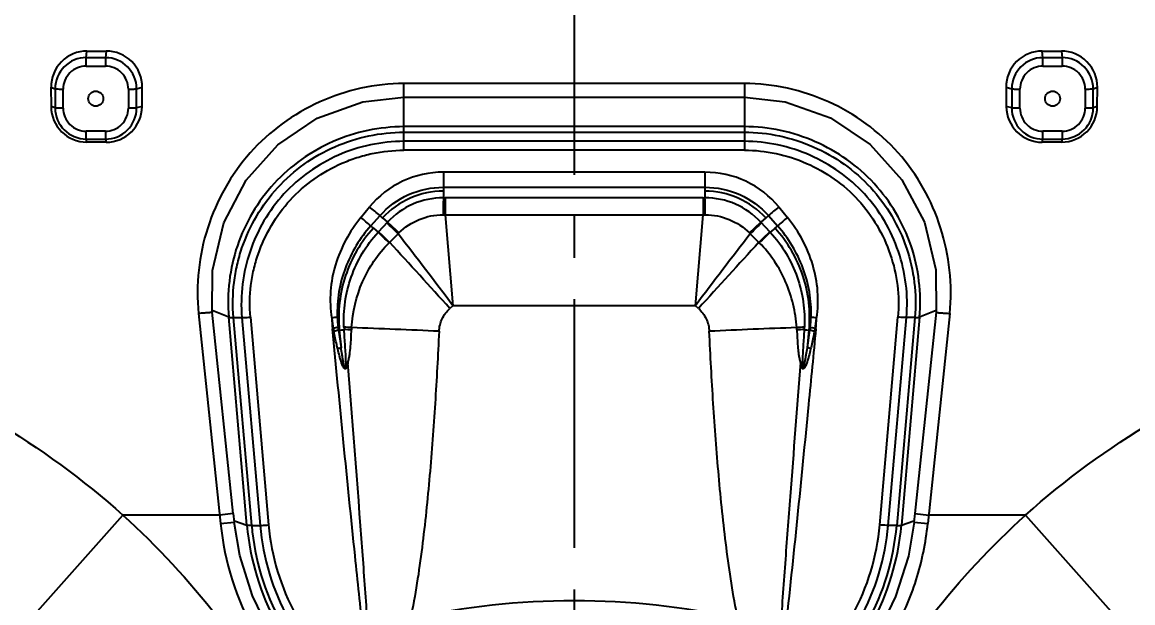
# Model space of a CAD drawing. Header units: inches. Extents: x -176 to 245, y -250 to 344.
# Drawn here: x -93.97 to -53.48, y -38.1 to -16.92 of the extents above; entities that cross this region are included whole.
import ezdxf

# ---------------------------------------------------------------- set-up
doc = ezdxf.new("R2010")
doc.units = ezdxf.units.IN
doc.header["$LTSCALE"] = 2.42
doc.header["$MEASUREMENT"] = 0
doc.header["$PDMODE"] = 3
doc.header["$PDSIZE"] = 0.3125
doc.linetypes.add('CENTER2', pattern=[1.125, 0.75, -0.125, 0.125, -0.125])
doc.layers.get('0').update_dxf_attribs({"linetype": 'CONTINUOUS'})
doc.layers.get('Defpoints').update_dxf_attribs({"linetype": 'CONTINUOUS'})
doc.layers.add('CENTER', color=1, linetype='CENTER2')
doc.layers.add('DIM', color=3, linetype='CONTINUOUS', lineweight=18)
doc.styles.get("Standard").update_dxf_attribs({"font": 'arial.ttf', "width": 0.8})
doc.dimstyles.new('ISO-25', dxfattribs={"dimtxt": 5, "dimasz": 2.5, "dimexe": 1.25, "dimexo": 0.625, "dimgap": 2, "dimtad": 1, "dimtih": 1, "dimtoh": 1, "dimdec": 1, "dimdsep": 46, "dimtxsty": 'Standard', "dimcen": 0, "dimclrd": 3, "dimclre": 3, "dimclrt": 4, "dimadec": 0, "dimazin": 0, "dimtfac": 1, "dimtdec": 1, "dimtmove": 0, "dimatfit": 3, "dimfxl": 1, "dimarcsym": 0})

# ---------------------------------------------------------------- blocks, each defined once
blk = doc.blocks.new('*D2')
at = {"layer": 'Defpoints', "color": 0, "transparency": 16777216}
for p in [(-33.347, 99.104), (-73.847, -177.433), (13.761, -177.433)]:
    blk.add_point(p, dxfattribs=at)
at = {"layer": 'DIM', "color": 3, "lineweight": -2, "transparency": 16777216}
for p, q in [((-32.722, 99.104), (15.011, 99.104)), ((13.761, 94.104), (13.761, -34.611)), ((13.761, -172.433), (13.761, -43.717)), ((-73.222, -177.433), (15.011, -177.433))]:
    blk.add_line(p, q, dxfattribs=at)
at = {"layer": 'DIM', "color": 3, "transparency": 16777216}
for points in [[(12.928, 94.104), (14.595, 94.104), (13.761, 99.104)], [(12.928, -172.433), (14.595, -172.433), (13.761, -177.433)]]:
    blk.add_solid(points, dxfattribs=at)
at = {"layer": 'DIM', "color": 4, "transparency": 16777216, "insert": (13.761, -39.164), "char_height": 5, "attachment_point": 5}
blk.add_mtext('276.5', dxfattribs=at)

msp = doc.modelspace()

# ---------------------------------------------------------------- linework, layer by layer
at = {"color": 7, "linetype": 'Continuous'}
for p, q in [((-91.64, -18.518), (-91.636, -18.21)), ((-91.636, -18.21), (-91.613, -17.969)), ((-90.936, -18.21), (-91.636, -18.21)), ((-91.613, -17.969), (-90.913, -17.967)), ((-90.936, -18.21), (-90.941, -18.518)), ((-90.913, -17.967), (-90.936, -18.21)), ((-56.757, -18.21), (-56.78, -17.967)), ((-56.78, -17.967), (-56.081, -17.969)), ((-56.058, -18.21), (-56.757, -18.21)), ((-56.753, -18.518), (-56.757, -18.21)), ((-56.081, -17.969), (-56.058, -18.21)), ((-56.058, -18.21), (-56.053, -18.518)), ((-91.64, -18.518), (-90.941, -18.518)), ((-56.753, -18.518), (-56.053, -18.518)), ((-92.923, -19.29), (-92.919, -19.991)), ((-92.923, -19.29), (-92.772, -19.344)), ((-92.772, -19.344), (-92.772, -20.043)), ((-92.479, -20.054), (-92.479, -19.355)), ((-90.102, -19.357), (-90.102, -20.056)), ((-89.8, -19.346), (-89.597, -19.29)), ((-89.8, -20.045), (-89.8, -19.346)), ((-89.602, -19.991), (-89.597, -19.29)), ((-80.054, -21.584), (-80.054, -19.154)), ((-67.639, -19.154), (-80.054, -19.154)), ((-67.639, -19.154), (-67.64, -21.584)), ((-58.097, -19.29), (-58.092, -19.991)), ((-58.097, -19.29), (-57.894, -19.346)), ((-57.894, -19.346), (-57.894, -20.045)), ((-57.592, -20.056), (-57.592, -19.357)), ((-55.214, -19.355), (-55.214, -20.054)), ((-54.922, -19.344), (-54.771, -19.29)), ((-54.922, -20.043), (-54.922, -19.344)), ((-54.775, -19.991), (-54.771, -19.29)), ((-80.054, -19.654), (-67.639, -19.654)), ((-92.772, -20.043), (-92.919, -19.991)), ((-89.602, -19.991), (-89.8, -20.045)), ((-57.894, -20.045), (-58.092, -19.991)), ((-54.775, -19.991), (-54.922, -20.043)), ((-90.941, -20.894), (-91.64, -20.893)), ((-67.639, -20.727), (-80.054, -20.727)), ((-80.054, -20.928), (-67.639, -20.928)), ((-56.053, -20.893), (-56.753, -20.894)), ((-91.615, -21.292), (-91.636, -21.179)), ((-91.636, -21.179), (-90.936, -21.18)), ((-90.916, -21.293), (-91.615, -21.292)), ((-90.936, -21.18), (-90.916, -21.293)), ((-67.64, -21.262), (-80.054, -21.262)), ((-56.778, -21.293), (-56.757, -21.18)), ((-56.078, -21.292), (-56.778, -21.293)), ((-56.757, -21.18), (-56.058, -21.179)), ((-56.058, -21.179), (-56.078, -21.292)), ((-67.64, -21.584), (-80.054, -21.584)), ((-78.615, -22.388), (-78.615, -23.322)), ((-69.079, -22.388), (-78.615, -22.388)), ((-69.079, -22.388), (-69.079, -23.322)), ((-78.615, -22.937), (-69.079, -22.937)), ((-78.552, -23.322), (-78.552, -23.941)), ((-69.142, -23.322), (-78.552, -23.322)), ((-69.142, -23.322), (-69.142, -23.941)), ((-81.626, -24.044), (-81.308, -23.656)), ((-66.386, -23.656), (-66.068, -24.044)), ((-81.261, -24.345), (-80.927, -23.972)), ((-80.654, -24.213), (-80.995, -24.58)), ((-80.832, -24.059), (-80.654, -24.213)), ((-78.627, -23.942), (-78.552, -23.941)), ((-78.552, -23.941), (-69.142, -23.941)), ((-78.552, -23.941), (-78.269, -27.258)), ((-69.425, -27.258), (-69.142, -23.941)), ((-69.142, -23.941), (-69.066, -23.942)), ((-67.458, -24.601), (-67.04, -24.213)), ((-66.861, -24.059), (-67.04, -24.213)), ((-66.699, -24.58), (-67.04, -24.213)), ((-66.766, -23.972), (-66.433, -24.345)), ((-81.17, -24.429), (-80.995, -24.58)), ((-80.267, -24.632), (-80.578, -24.947)), ((-67.427, -24.632), (-67.458, -24.602)), ((-67.116, -24.947), (-67.427, -24.632)), ((-66.524, -24.429), (-66.699, -24.58)), ((-86.278, -34.844), (-87.044, -27.499)), ((-86.442, -27.68), (-87.042, -27.437)), ((-78.269, -27.258), (-78.381, -27.36)), ((-69.425, -27.258), (-78.269, -27.258)), ((-69.313, -27.36), (-69.425, -27.258)), ((-60.649, -27.498), (-61.42, -34.844)), ((-60.651, -27.437), (-61.251, -27.68)), ((-87.541, -27.545), (-86.741, -35.205)), ((-85.779, -35.27), (-86.442, -27.68)), ((-86.272, -27.693), (-85.964, -27.69)), ((-85.606, -35.28), (-86.272, -27.693)), ((-85.964, -27.691), (-85.298, -35.275)), ((-85.653, -27.674), (-84.988, -35.258)), ((-62.706, -35.258), (-62.04, -27.674)), ((-62.395, -35.275), (-61.73, -27.69)), ((-61.421, -27.693), (-62.087, -35.28)), ((-61.251, -27.68), (-61.915, -35.27)), ((-61.421, -27.693), (-61.729, -27.69)), ((-60.153, -27.544), (-60.953, -35.205)), ((-82.66, -28.099), (-82.628, -28.096)), ((-82.441, -28.155), (-82.349, -28.79)), ((-82.411, -28.152), (-82.349, -28.79)), ((-65.345, -28.79), (-65.283, -28.152)), ((-65.345, -28.79), (-65.252, -28.155)), ((-65.034, -28.099), (-65.066, -28.096)), ((-82.169, -29.305), (-82.101, -29.331)), ((-65.593, -29.331), (-65.525, -29.305)), ((-94.551, -39.671), (-90.304, -34.896)), ((-86.773, -34.896), (-90.304, -34.896)), ((-86.278, -34.844), (-86.773, -34.896)), ((-86.741, -35.205), (-86.243, -35.154)), ((-86.275, -34.844), (-86.243, -35.154)), ((-86.227, -35.109), (-85.779, -35.27)), ((-61.915, -35.27), (-61.466, -35.109)), ((-61.45, -35.153), (-61.418, -34.844)), ((-61.45, -35.153), (-60.953, -35.205)), ((-61.45, -35.153), (-61.439, -35.154)), ((-61.42, -34.844), (-60.921, -34.896)), ((-57.389, -34.896), (-60.921, -34.896)), ((-57.389, -34.896), (-53.142, -39.671)), ((-85.606, -35.28), (-85.298, -35.275)), ((-62.087, -35.28), (-62.395, -35.275))]:
    msp.add_line(p, q, dxfattribs=at)
for points in [[(-87.043, -27.499), (-87.036, -25.978), (-86.624, -24.236), (-85.809, -22.682), (-84.652, -21.387), (-83.212, -20.412), (-81.554, -19.823), (-80.054, -19.655)], [(-67.64, -19.655), (-66.16, -19.818), (-64.499, -20.403), (-63.056, -21.374), (-61.899, -22.661), (-61.079, -24.209), (-60.661, -25.947), (-60.651, -27.499)], [(-85.046, -38.954), (-85.576, -37.841), (-86.04, -36.37), (-86.243, -35.154)], [(-61.45, -35.153), (-61.658, -36.392), (-62.125, -37.862), (-62.648, -38.956)]]:
    msp.add_lwpolyline(points, dxfattribs=at)
for centre, radius, start, end in [((-91.637, -19.344), 1.135, 89.927, 179.9803), ((-90.937, -19.347), 1.137, 0.0357, 89.9696), ((-56.757, -19.347), 1.137, 90.0304, 179.9643), ((-56.056, -19.344), 1.135, 0.0197, 90.073), ((-91.635, -20.042), 1.137, 180.0357, 269.9696), ((-90.935, -20.045), 1.135, 269.927, 359.9803), ((-56.759, -20.045), 1.135, 180.0197, 270.073), ((-56.059, -20.042), 1.137, 270.0304, 359.9643), ((46.941, -26.143), 125.588, 178.71271, 178.9956), ((-78.552, -1.55), 21.772, 269.8334, 270.0004), ((-69.142, -1.429), 21.893, 270, 270.1656), ((-195.301, -26.143), 126.254, 0.9991, 1.2805), ((-97.465, -43.507), 25.595, 49.7491, 50.8561), ((-50.26, -43.469), 25.545, 129.1425, 130.2517), ((-97.795, -44.008), 25.691, 49.94, 50.9953), ((-77.014, -19.811), 5.713, 226.7545, 228.0507), ((-98.565, -43.408), 26.218, 45.7383, 46.982), ((-96.413, -41.591), 23.46, 46.4028, 47.7981), ((-47.802, -44.803), 28.142, 133.0563, 134.2149), ((-70.68, -19.811), 5.713, 311.949, 313.2452), ((-49.899, -44.008), 25.691, 129.0047, 130.06), ((-77.332, -20.16), 5.741, 226.8135, 228.0499), ((-100.182, -44.831), 27.897, 45.4077, 46.5464), ((-99.206, -44), 26.646, 45.6454, 46.8396), ((-385.971, -259.521), 385.522, 37.04663, 37.53701), ((-83.564, -21.206), 4.755, 313.9056, 314.4339), ((234.482, -256.606), 380.736, 142.46281, 142.95935), ((-47.18, -45.365), 28.536, 133.1999, 134.315), ((-46.141, -46.249), 29.869, 133.4912, 134.5547), ((-70.362, -20.16), 5.741, 311.9501, 313.1865), ((-85.066, -20.453), 6.351, 314.7313, 314.96), ((-332.553, -256.558), 342.251, 42.04232, 42.58871), ((185.266, -256.928), 342.8, 137.41173, 137.95724), ((-62.628, -20.453), 6.351, 225.04, 225.2687), ((-79.078, -48.532), 21.132, 99.274, 99.8215), ((-77.591, -27.607), 5.092, 181.1565, 185.544), ((-78.355, -27.295), 4.348, 185.471, 190.6119), ((-77.933, -27.518), 4.553, 181.9995, 186.6908), ((-69.753, -27.519), 4.545, 353.3099, 358.012), ((-68.614, -48.532), 21.131, 80.1834, 80.7309), ((-69.361, -27.292), 4.37, 349.4038, 354.5208), ((-70.102, -27.607), 5.092, 354.4561, 358.8461), ((-76.89, -48.422), 21.121, 105.2786, 105.7651), ((-74.108, -26.492), 8.669, 190.661, 191.3956), ((-76.393, -48.247), 20.983, 106.7542, 107.2261), ((-77.707, -27.49), 4.781, 186.701, 187.9889), ((-82.837, -23.71), 4.462, 275.0919, 275.4855), ((-82.825, -23.839), 4.332, 275.4804, 277.8167), ((-84.014, -60.083), 32.091, 86.3367, 86.8333), ((-78.341, -27.841), 3.905, 182.9433, 184.2601), ((-82.527, -55.616), 27.486, 88.8345, 89.3925), ((-80.367, -28.187), 1.602, 175.3823, 178.1466), ((-90.392, -266.277), 238.367, 87.20605, 87.97361), ((-57.287, -266.615), 238.706, 92.02701, 92.79348), ((-63.628, -60.83), 32.839, 93.1857, 93.671), ((-67.318, -28.187), 1.593, 1.8544, 4.6332), ((-65.158, -56.196), 28.066, 90.6133, 91.1598), ((-69.335, -27.843), 3.888, 355.7383, 357.0619), ((-64.87, -23.852), 4.319, 262.1799, 264.5232), ((-64.856, -23.71), 4.462, 264.5144, 264.9082), ((-69.97, -27.493), 4.764, 352.0112, 353.3037), ((-71.301, -48.247), 20.983, 72.774, 73.2459), ((-70.803, -48.423), 21.121, 74.2387, 74.7253), ((-73.563, -26.497), 8.647, 348.6046, 349.3411), ((-75.416, -46.733), 19.235, 111.1246, 111.5092), ((-72.277, -46.733), 19.236, 68.4911, 68.8756), ((-76.434, -34.146), 10.361, 185.8675, 209.1532), ((-76.483, -34.434), 9.333, 185.139, 208.4288), ((-76.576, -34.484), 9.065, 185.0348, 208.5572), ((-76.59, -34.509), 8.742, 185.0303, 208.5767), ((-76.611, -34.525), 8.408, 184.9995, 208.6026), ((-71.082, -34.525), 8.408, 331.4058, 354.9994), ((-71.114, -34.506), 8.752, 331.4386, 354.9561), ((-71.123, -34.483), 9.071, 331.4507, 354.9588), ((-71.212, -34.434), 9.334, 331.5697, 354.8583), ((-73.847, -65.285), 27.262, 77.3656, 102.6369)]:
    msp.add_arc(centre, radius, start, end, dxfattribs=at)
for centre, major_axis, start_param, end_param in [((-91.611, -19.282), (0.488, 1.219), 0.382731, 1.957196), ((-90.911, -19.282), (0.489, 1.221), -1.196671, 0.382731), ((-56.783, -19.282), (-0.489, 1.221), -0.382731, 1.196671), ((-56.083, -19.282), (-0.488, 1.219), -1.957196, -0.382731), ((-91.611, -19.983), (0.486, 1.215), -4.325989, -2.763768), ((-90.911, -19.983), (0.487, 1.217), -2.763768, -1.196671), ((-56.782, -19.983), (-0.487, 1.217), 1.196671, 2.763768), ((-56.082, -19.983), (-0.486, 1.215), -3.519417, -1.957196)]:
    msp.add_ellipse(centre, major_axis=major_axis, ratio=0.998874, start_param=start_param, end_param=end_param, dxfattribs=at)
for points, knots in [([(-91.64, -18.518), (-91.854, -18.517), (-92.3, -18.696), (-92.479, -19.142), (-92.479, -19.355)], [0, 0, 0, 0, 0.500142, 1, 1, 1, 1]), ([(-90.102, -19.357), (-90.102, -19.143), (-90.281, -18.697), (-90.727, -18.518), (-90.941, -18.518)], [0, 0, 0, 0, 0.499859, 1, 1, 1, 1]), ([(-56.753, -18.518), (-56.967, -18.518), (-57.413, -18.697), (-57.592, -19.143), (-57.592, -19.357)], [0, 0, 0, 0, 0.500142, 1, 1, 1, 1]), ([(-55.214, -19.355), (-55.214, -19.142), (-55.394, -18.696), (-55.839, -18.517), (-56.053, -18.518)], [0, 0, 0, 0, 0.499859, 1, 1, 1, 1]), ([(-92.772, -19.344), (-92.762, -19.348), (-92.729, -19.349), (-92.632, -19.356), (-92.544, -19.355), (-92.479, -19.355)], [0, 0, 0, 0, 0.109204, 0.332522, 1, 1, 1, 1]), ([(-91.565, -19.706), (-91.565, -19.636), (-91.506, -19.489), (-91.29, -19.402), (-91.075, -19.49), (-91.015, -19.636), (-91.015, -19.706)], [0, 0, 0, 0, 0.249914, 0.499846, 0.749918, 1, 1, 1, 1]), ([(-90.102, -19.357), (-90.036, -19.357), (-89.946, -19.357), (-89.846, -19.351), (-89.811, -19.349), (-89.8, -19.346)], [0, 0, 0, 0, 0.656153, 0.882452, 1, 1, 1, 1]), ([(-80.054, -19.154), (-80.581, -19.157), (-81.638, -19.273), (-83.642, -19.942), (-85.834, -21.529), (-87.153, -23.892), (-87.591, -25.958), (-87.592, -27.021), (-87.541, -27.545)], [0, 0, 0, 0, 0.125326, 0.250664, 0.499985, 0.749323, 0.874666, 1, 1, 1, 1]), ([(-60.153, -27.544), (-60.102, -27.02), (-60.104, -25.957), (-60.544, -23.892), (-61.86, -21.528), (-64.052, -19.939), (-66.056, -19.272), (-67.113, -19.157), (-67.639, -19.154)], [0, 0, 0, 0, 0.125335, 0.250678, 0.500031, 0.749337, 0.874675, 1, 1, 1, 1]), ([(-57.894, -19.346), (-57.882, -19.349), (-57.847, -19.351), (-57.747, -19.357), (-57.658, -19.357), (-57.592, -19.357)], [0, 0, 0, 0, 0.117548, 0.343847, 1, 1, 1, 1]), ([(-56.678, -19.706), (-56.678, -19.636), (-56.619, -19.49), (-56.403, -19.402), (-56.188, -19.489), (-56.128, -19.636), (-56.128, -19.706)], [0, 0, 0, 0, 0.250048, 0.500115, 0.750052, 1, 1, 1, 1]), ([(-55.214, -19.355), (-55.149, -19.355), (-55.062, -19.356), (-54.965, -19.349), (-54.932, -19.348), (-54.922, -19.344)], [0, 0, 0, 0, 0.667478, 0.890796, 1, 1, 1, 1]), ([(-91.015, -19.706), (-91.015, -19.776), (-91.075, -19.922), (-91.29, -20.01), (-91.506, -19.922), (-91.565, -19.776), (-91.565, -19.706)], [0, 0, 0, 0, 0.249914, 0.499846, 0.749918, 1, 1, 1, 1]), ([(-56.128, -19.706), (-56.128, -19.776), (-56.188, -19.922), (-56.403, -20.01), (-56.619, -19.922), (-56.678, -19.776), (-56.678, -19.706)], [0, 0, 0, 0, 0.250048, 0.500115, 0.750052, 1, 1, 1, 1]), ([(-92.479, -20.054), (-92.544, -20.054), (-92.632, -20.054), (-92.729, -20.048), (-92.762, -20.046), (-92.772, -20.043)], [0, 0, 0, 0, 0.667618, 0.890914, 1, 1, 1, 1]), ([(-92.479, -20.054), (-92.479, -20.268), (-92.3, -20.714), (-91.854, -20.893), (-91.64, -20.893)], [0, 0, 0, 0, 0.499859, 1, 1, 1, 1]), ([(-90.941, -20.894), (-90.727, -20.894), (-90.281, -20.716), (-90.102, -20.27), (-90.102, -20.056)], [0, 0, 0, 0, 0.500142, 1, 1, 1, 1]), ([(-89.8, -20.045), (-89.811, -20.048), (-89.846, -20.05), (-89.946, -20.056), (-90.036, -20.056), (-90.102, -20.056)], [0, 0, 0, 0, 0.117548, 0.343847, 1, 1, 1, 1]), ([(-57.592, -20.056), (-57.658, -20.056), (-57.747, -20.056), (-57.847, -20.05), (-57.882, -20.048), (-57.894, -20.045)], [0, 0, 0, 0, 0.656153, 0.882452, 1, 1, 1, 1]), ([(-57.592, -20.056), (-57.592, -20.27), (-57.413, -20.716), (-56.967, -20.894), (-56.753, -20.894)], [0, 0, 0, 0, 0.499859, 1, 1, 1, 1]), ([(-56.053, -20.893), (-55.839, -20.893), (-55.394, -20.714), (-55.214, -20.268), (-55.214, -20.054)], [0, 0, 0, 0, 0.500142, 1, 1, 1, 1]), ([(-54.922, -20.043), (-54.932, -20.046), (-54.965, -20.048), (-55.062, -20.054), (-55.149, -20.054), (-55.214, -20.054)], [0, 0, 0, 0, 0.109086, 0.332382, 1, 1, 1, 1]), ([(-91.636, -21.179), (-91.641, -21.149), (-91.636, -21.053), (-91.64, -20.958), (-91.64, -20.893)], [0, 0, 0, 0, 0.322521, 1, 1, 1, 1]), ([(-90.941, -20.894), (-90.941, -20.958), (-90.937, -21.053), (-90.942, -21.149), (-90.936, -21.18)], [0, 0, 0, 0, 0.67734, 1, 1, 1, 1]), ([(-80.054, -20.727), (-80.935, -20.734), (-82.279, -21.007), (-83.818, -21.889), (-84.819, -22.772), (-85.613, -23.844), (-86.173, -25.053), (-86.463, -26.353), (-86.479, -27.241), (-86.444, -27.68)], [0, 0, 0, 0, 0.249638, 0.374942, 0.500134, 0.625204, 0.750173, 0.875076, 1, 1, 1, 1]), ([(-86.272, -27.693), (-86.306, -27.265), (-86.295, -26.617), (-86.145, -25.771), (-85.912, -24.943), (-85.461, -23.961), (-84.691, -22.917), (-83.716, -22.06), (-82.586, -21.417), (-81.348, -21.022), (-80.485, -20.929), (-80.054, -20.928)], [0, 0, 0, 0, 0.124721, 0.187145, 0.249594, 0.374411, 0.499317, 0.624322, 0.749456, 0.874709, 1, 1, 1, 1]), ([(-61.25, -27.68), (-61.215, -27.241), (-61.231, -26.353), (-61.52, -25.053), (-62.082, -23.845), (-62.873, -22.772), (-63.877, -21.892), (-65.039, -21.236), (-66.309, -20.823), (-67.197, -20.727), (-67.639, -20.727)], [0, 0, 0, 0, 0.124761, 0.2495, 0.374326, 0.49924, 0.624275, 0.749443, 0.874703, 1, 1, 1, 1]), ([(-67.639, -20.928), (-67.209, -20.928), (-66.346, -21.022), (-65.11, -21.423), (-63.979, -22.062), (-63.001, -22.917), (-62.232, -23.962), (-61.691, -25.139), (-61.403, -26.402), (-61.386, -27.266), (-61.422, -27.693)], [0, 0, 0, 0, 0.125302, 0.250567, 0.375737, 0.500769, 0.625688, 0.750528, 0.875254, 1, 1, 1, 1]), ([(-56.757, -21.18), (-56.752, -21.149), (-56.757, -21.053), (-56.753, -20.958), (-56.753, -20.894)], [0, 0, 0, 0, 0.32266, 1, 1, 1, 1]), ([(-56.053, -20.893), (-56.053, -20.958), (-56.057, -21.053), (-56.052, -21.149), (-56.058, -21.179)], [0, 0, 0, 0, 0.677479, 1, 1, 1, 1]), ([(-80.054, -21.262), (-80.463, -21.265), (-81.284, -21.349), (-82.46, -21.729), (-83.534, -22.337), (-84.461, -23.152), (-85.193, -24.145), (-85.706, -25.264), (-85.982, -26.463), (-85.997, -27.284), (-85.964, -27.69)], [0, 0, 0, 0, 0.125323, 0.25059, 0.375746, 0.500774, 0.62571, 0.750537, 0.875261, 1, 1, 1, 1]), ([(-61.729, -27.69), (-61.697, -27.284), (-61.709, -26.463), (-61.986, -25.263), (-62.499, -24.144), (-63.232, -23.152), (-64.16, -22.34), (-65.235, -21.733), (-66.41, -21.351), (-67.23, -21.262), (-67.64, -21.262)], [0, 0, 0, 0, 0.124745, 0.24948, 0.374313, 0.499234, 0.624262, 0.749431, 0.874697, 1, 1, 1, 1]), ([(-85.654, -27.674), (-85.686, -27.29), (-85.676, -26.705), (-85.539, -25.944), (-85.328, -25.199), (-84.923, -24.315), (-84.23, -23.375), (-83.351, -22.604), (-82.502, -22.124), (-81.776, -21.848), (-81.026, -21.646), (-80.442, -21.587), (-80.054, -21.584)], [0, 0, 0, 0, 0.124696, 0.187131, 0.24958, 0.374348, 0.499226, 0.624226, 0.749347, 0.81203, 0.874731, 1, 1, 1, 1]), ([(-67.64, -21.584), (-67.252, -21.584), (-66.475, -21.668), (-65.362, -22.029), (-64.343, -22.604), (-63.464, -23.374), (-62.77, -24.315), (-62.286, -25.375), (-62.021, -26.511), (-62.009, -27.289), (-62.04, -27.674)], [0, 0, 0, 0, 0.125305, 0.250556, 0.375719, 0.500759, 0.625676, 0.750492, 0.875257, 1, 1, 1, 1]), ([(-78.615, -22.388), (-79.124, -22.387), (-80.154, -22.614), (-80.986, -23.263), (-81.308, -23.656)], [0, 0, 0, 0, 0.500441, 1, 1, 1, 1]), ([(-66.386, -23.656), (-66.707, -23.263), (-67.539, -22.613), (-68.57, -22.388), (-69.079, -22.388)], [0, 0, 0, 0, 0.499532, 1, 1, 1, 1]), ([(-80.927, -23.972), (-80.641, -23.649), (-79.921, -23.12), (-79.047, -22.936), (-78.615, -22.937)], [0, 0, 0, 0, 0.499519, 1, 1, 1, 1]), ([(-69.079, -22.937), (-68.646, -22.937), (-67.772, -23.119), (-67.053, -23.649), (-66.766, -23.972)], [0, 0, 0, 0, 0.500499, 1, 1, 1, 1]), ([(-78.615, -23.082), (-79.028, -23.082), (-79.864, -23.254), (-80.555, -23.754), (-80.832, -24.059)], [0, 0, 0, 0, 0.500514, 1, 1, 1, 1]), ([(-78.615, -23.322), (-78.994, -23.32), (-79.761, -23.479), (-80.398, -23.934), (-80.654, -24.213)], [0, 0, 0, 0, 0.500476, 1, 1, 1, 1]), ([(-66.861, -24.059), (-67.139, -23.754), (-67.83, -23.254), (-68.665, -23.082), (-69.079, -23.082)], [0, 0, 0, 0, 0.499485, 1, 1, 1, 1]), ([(-67.04, -24.213), (-67.296, -23.934), (-67.933, -23.479), (-68.699, -23.32), (-69.079, -23.322)], [0, 0, 0, 0, 0.499475, 1, 1, 1, 1]), ([(-81.626, -24.044), (-81.833, -24.298), (-82.2, -24.845), (-82.584, -25.756), (-82.769, -26.727), (-82.739, -27.388), (-82.683, -27.71)], [0, 0, 0, 0, 0.250293, 0.500345, 0.750208, 1, 1, 1, 1]), ([(-80.235, -24.602), (-80.025, -24.395), (-79.518, -24.06), (-78.923, -23.941), (-78.627, -23.941)], [0, 0, 0, 0, 0.499805, 1, 1, 1, 1]), ([(-69.066, -23.941), (-68.771, -23.941), (-68.175, -24.06), (-67.669, -24.395), (-67.458, -24.601)], [0, 0, 0, 0, 0.500186, 1, 1, 1, 1]), ([(-65.011, -27.71), (-64.903, -27.07), (-65.023, -25.723), (-65.655, -24.548), (-66.068, -24.044)], [0, 0, 0, 0, 0.499276, 1, 1, 1, 1]), ([(-81.261, -24.345), (-81.459, -24.568), (-81.816, -25.052), (-82.213, -25.867), (-82.453, -26.753), (-82.494, -27.368), (-82.484, -27.677)], [0, 0, 0, 0, 0.246188, 0.494265, 0.744886, 1, 1, 1, 1]), ([(-81.17, -24.429), (-81.396, -24.678), (-81.797, -25.225), (-82.215, -26.15), (-82.437, -27.14), (-82.443, -27.818), (-82.411, -28.152)], [0, 0, 0, 0, 0.250317, 0.500339, 0.750186, 1, 1, 1, 1]), ([(-82.241, -28.042), (-82.257, -27.735), (-82.227, -27.113), (-82.004, -26.199), (-81.6, -25.333), (-81.214, -24.816), (-80.995, -24.58)], [0, 0, 0, 0, 0.24436, 0.491984, 0.743286, 1, 1, 1, 1]), ([(-66.699, -24.579), (-66.479, -24.816), (-66.094, -25.333), (-65.69, -26.2), (-65.466, -27.113), (-65.437, -27.735), (-65.452, -28.042)], [0, 0, 0, 0, 0.256741, 0.508216, 0.755919, 1, 1, 1, 1]), ([(-65.283, -28.152), (-65.25, -27.818), (-65.257, -27.14), (-65.478, -26.15), (-65.896, -25.225), (-66.297, -24.678), (-66.524, -24.429)], [0, 0, 0, 0, 0.249814, 0.49966, 0.749683, 1, 1, 1, 1]), ([(-65.21, -27.676), (-65.199, -27.369), (-65.241, -26.755), (-65.558, -25.585), (-66.036, -24.791), (-66.433, -24.345)], [0, 0, 0, 0, 0.254663, 0.505857, 1, 1, 1, 1]), ([(-81.963, -28.058), (-81.921, -27.486), (-81.664, -26.345), (-81.003, -25.368), (-80.596, -24.965)], [0, 0, 0, 0, 0.500315, 1, 1, 1, 1]), ([(-65.73, -28.058), (-65.75, -27.772), (-65.842, -27.201), (-66.113, -26.378), (-66.525, -25.614), (-66.894, -25.168), (-67.098, -24.965)], [0, 0, 0, 0, 0.250062, 0.500053, 0.749991, 1, 1, 1, 1]), ([(-87.045, -27.5), (-87.047, -27.504), (-87.066, -27.506), (-87.095, -27.511), (-87.144, -27.514), (-87.233, -27.521), (-87.367, -27.529), (-87.48, -27.539), (-87.541, -27.545)], [0, 0, 0, 0, 0.029688, 0.095197, 0.192832, 0.31801, 0.632169, 1, 1, 1, 1]), ([(-78.773, -28.193), (-78.766, -28.037), (-78.688, -27.724), (-78.496, -27.466), (-78.381, -27.36)], [0, 0, 0, 0, 0.499855, 1, 1, 1, 1]), ([(-69.313, -27.36), (-69.197, -27.466), (-69.006, -27.724), (-68.928, -28.037), (-68.921, -28.193)], [0, 0, 0, 0, 0.50013, 1, 1, 1, 1]), ([(-60.649, -27.5), (-60.646, -27.504), (-60.628, -27.506), (-60.598, -27.511), (-60.549, -27.514), (-60.461, -27.52), (-60.327, -27.528), (-60.214, -27.537), (-60.153, -27.544)], [0, 0, 0, 0, 0.029571, 0.094953, 0.192468, 0.317557, 0.631726, 1, 1, 1, 1]), ([(-86.444, -27.68), (-86.437, -27.683), (-86.416, -27.687), (-86.359, -27.693), (-86.309, -27.693), (-86.272, -27.693)], [0, 0, 0, 0, 0.140252, 0.357346, 1, 1, 1, 1]), ([(-85.964, -27.691), (-85.941, -27.69), (-85.838, -27.688), (-85.734, -27.681), (-85.654, -27.674)], [0, 0, 0, 0, 0.220986, 1, 1, 1, 1]), ([(-61.73, -27.69), (-61.753, -27.69), (-61.856, -27.688), (-61.96, -27.681), (-62.04, -27.674)], [0, 0, 0, 0, 0.222559, 1, 1, 1, 1]), ([(-61.421, -27.693), (-61.384, -27.693), (-61.334, -27.693), (-61.277, -27.687), (-61.257, -27.683), (-61.249, -27.68)], [0, 0, 0, 0, 0.642889, 0.86086, 1, 1, 1, 1]), ([(-81.543, -39.151), (-81.642, -38.23), (-81.887, -35.928), (-82.256, -32.244), (-82.527, -29.481), (-82.66, -28.099)], [0, 0, 0, 0, 0.250159, 0.625172, 1, 1, 1, 1]), ([(-82.469, -28.837), (-82.481, -28.785), (-82.53, -28.575), (-82.575, -28.364), (-82.607, -28.205)], [0, 0, 0, 0, 0.248686, 1, 1, 1, 1]), ([(-82.169, -29.305), (-82.169, -29.21), (-82.177, -29.016), (-82.203, -28.625), (-82.222, -28.329), (-82.236, -28.131)], [0, 0, 0, 0, 0.243621, 0.494553, 1, 1, 1, 1]), ([(-82.101, -29.331), (-82.082, -29.284), (-82.056, -29.186), (-82.022, -28.988), (-81.997, -28.738), (-81.979, -28.437), (-81.971, -28.236), (-81.968, -28.136)], [0, 0, 0, 0, 0.125135, 0.250389, 0.50032, 0.750198, 1, 1, 1, 1]), ([(-78.773, -28.193), (-78.814, -29.071), (-78.887, -30.387), (-79.007, -32.141), (-79.114, -33.455), (-79.241, -34.768), (-79.389, -36.079), (-79.571, -37.386), (-79.727, -38.252), (-79.811, -38.683)], [0, 0, 0, 0, 0.249917, 0.374893, 0.499883, 0.624887, 0.74991, 0.874944, 1, 1, 1, 1]), ([(-67.884, -38.683), (-67.968, -38.251), (-68.123, -37.385), (-68.304, -36.079), (-68.453, -34.768), (-68.579, -33.455), (-68.686, -32.141), (-68.807, -30.387), (-68.88, -29.071), (-68.921, -28.193)], [0, 0, 0, 0, 0.125056, 0.25009, 0.375113, 0.500117, 0.625107, 0.750083, 1, 1, 1, 1]), ([(-65.034, -28.099), (-65.122, -29.02), (-65.347, -31.323), (-65.71, -35.008), (-66.002, -37.77), (-66.152, -39.151)], [0, 0, 0, 0, 0.249868, 0.62481, 1, 1, 1, 1]), ([(-65.726, -28.136), (-65.722, -28.236), (-65.714, -28.437), (-65.699, -28.688), (-65.683, -28.888), (-65.664, -29.038), (-65.638, -29.186), (-65.611, -29.284), (-65.593, -29.331)], [0, 0, 0, 0, 0.249797, 0.49967, 0.624644, 0.749606, 0.874874, 1, 1, 1, 1]), ([(-65.458, -28.131), (-65.472, -28.329), (-65.491, -28.625), (-65.517, -29.016), (-65.524, -29.21), (-65.524, -29.305)], [0, 0, 0, 0, 0.505519, 0.756438, 1, 1, 1, 1]), ([(-65.087, -28.205), (-65.098, -28.258), (-65.141, -28.47), (-65.187, -28.68), (-65.225, -28.837)], [0, 0, 0, 0, 0.251124, 1, 1, 1, 1]), ([(-100.242, -28.975), (-98.425, -29.639), (-94.897, -31.299), (-91.753, -33.607), (-90.304, -34.895)], [0, 0, 0, 0, 0.499458, 1, 1, 1, 1]), ([(-82.101, -29.331), (-82.104, -29.353), (-82.111, -29.396), (-82.122, -29.45), (-82.134, -29.493), (-82.147, -29.523), (-82.159, -29.55), (-82.178, -29.561), (-82.194, -29.565), (-82.211, -29.562), (-82.227, -29.546), (-82.252, -29.517), (-82.277, -29.468), (-82.303, -29.407), (-82.334, -29.325), (-82.368, -29.22), (-82.416, -29.051), (-82.448, -28.923), (-82.469, -28.837)], [0, 0, 0, 0, 0.062812, 0.125635, 0.157072, 0.188423, 0.219753, 0.235436, 0.250984, 0.266406, 0.281943, 0.31295, 0.375179, 0.437549, 0.499971, 0.624898, 0.749896, 1, 1, 1, 1]), ([(-82.169, -29.305), (-82.169, -29.326), (-82.169, -29.357), (-82.17, -29.398), (-82.172, -29.429), (-82.173, -29.455), (-82.175, -29.476), (-82.177, -29.491), (-82.179, -29.507), (-82.182, -29.519), (-82.186, -29.528), (-82.19, -29.531), (-82.198, -29.53), (-82.205, -29.519), (-82.211, -29.505), (-82.216, -29.49), (-82.221, -29.475), (-82.226, -29.456), (-82.233, -29.431), (-82.243, -29.391), (-82.254, -29.34), (-82.27, -29.259), (-82.289, -29.158), (-82.317, -28.995), (-82.336, -28.872), (-82.349, -28.79)], [0, 0, 0, 0, 0.062659, 0.093996, 0.125338, 0.156686, 0.172368, 0.188055, 0.203749, 0.219423, 0.227424, 0.231142, 0.235074, 0.250581, 0.266131, 0.281702, 0.297285, 0.312874, 0.344065, 0.375269, 0.437702, 0.500151, 0.625078, 0.750036, 1, 1, 1, 1]), ([(-65.225, -28.837), (-65.245, -28.923), (-65.277, -29.051), (-65.325, -29.221), (-65.367, -29.345), (-65.406, -29.45), (-65.446, -29.524), (-65.482, -29.567), (-65.517, -29.564), (-65.529, -29.551), (-65.539, -29.538), (-65.55, -29.519), (-65.559, -29.493), (-65.572, -29.451), (-65.583, -29.396), (-65.59, -29.353), (-65.593, -29.331)], [0, 0, 0, 0, 0.250511, 0.37571, 0.500834, 0.62578, 0.688111, 0.748616, 0.763964, 0.77981, 0.795482, 0.811223, 0.842697, 0.874159, 0.937087, 1, 1, 1, 1]), ([(-65.525, -29.305), (-65.525, -29.326), (-65.525, -29.357), (-65.524, -29.398), (-65.523, -29.429), (-65.521, -29.454), (-65.519, -29.475), (-65.517, -29.49), (-65.515, -29.503), (-65.513, -29.513), (-65.512, -29.52), (-65.507, -29.528), (-65.499, -29.524), (-65.493, -29.519), (-65.486, -29.512), (-65.48, -29.5), (-65.475, -29.481), (-65.467, -29.456), (-65.46, -29.426), (-65.45, -29.386), (-65.439, -29.336), (-65.423, -29.256), (-65.405, -29.155), (-65.377, -28.993), (-65.357, -28.872), (-65.345, -28.791)], [0, 0, 0, 0, 0.062688, 0.09404, 0.125402, 0.156775, 0.172465, 0.188161, 0.203857, 0.211717, 0.2196, 0.227076, 0.234722, 0.242436, 0.250195, 0.265667, 0.281254, 0.312451, 0.343665, 0.374888, 0.437354, 0.499841, 0.624848, 0.749883, 1, 1, 1, 1]), ([(-57.389, -34.896), (-55.942, -33.608), (-52.798, -31.301), (-49.271, -29.635), (-47.45, -28.976)], [0, 0, 0, 0, 0.5, 1, 1, 1, 1]), ([(-81.363, -39.11), (-81.417, -38.296), (-81.646, -35.035), (-81.906, -31.776), (-82.101, -29.331)], [0, 0, 0, 0, 0.24964, 1, 1, 1, 1]), ([(-65.593, -29.331), (-65.722, -30.96), (-65.912, -33.403), (-66.16, -36.663), (-66.277, -38.294), (-66.332, -39.11)], [0, 0, 0, 0, 0.499834, 0.749866, 1, 1, 1, 1]), ([(-90.304, -34.896), (-89.048, -36.031), (-86.738, -38.537), (-84.866, -41.377), (-84.033, -42.853)], [0, 0, 0, 0, 0.499975, 1, 1, 1, 1]), ([(-63.659, -42.855), (-62.82, -41.361), (-60.951, -38.516), (-58.631, -36.02), (-57.389, -34.896)], [0, 0, 0, 0, 0.505619, 1, 1, 1, 1]), ([(-62.211, -39.192), (-61.87, -38.581), (-61.31, -37.285), (-61.025, -35.902), (-60.953, -35.205)], [0, 0, 0, 0, 0.499967, 1, 1, 1, 1]), ([(-85.606, -35.28), (-85.643, -35.281), (-85.693, -35.281), (-85.75, -35.276), (-85.771, -35.273), (-85.778, -35.27)], [0, 0, 0, 0, 0.643725, 0.861616, 1, 1, 1, 1]), ([(-85.298, -35.275), (-85.275, -35.275), (-85.172, -35.272), (-85.068, -35.265), (-84.988, -35.258)], [0, 0, 0, 0, 0.221029, 1, 1, 1, 1]), ([(-62.395, -35.275), (-62.418, -35.275), (-62.522, -35.272), (-62.625, -35.265), (-62.706, -35.258)], [0, 0, 0, 0, 0.220998, 1, 1, 1, 1]), ([(-62.087, -35.28), (-62.05, -35.28), (-62.001, -35.281), (-61.943, -35.276), (-61.923, -35.273), (-61.915, -35.27)], [0, 0, 0, 0, 0.643906, 0.860788, 1, 1, 1, 1]), ([(-61.393, -60.794), (-60.749, -58.29), (-59.762, -54.522), (-57.914, -49.678), (-55.612, -45.135), (-52.364, -41.171), (-48.269, -38.282), (-45.997, -37.221), (-44.818, -36.783)], [0, 0, 0, 0, 0.254333, 0.382636, 0.509218, 0.754717, 0.876242, 1, 1, 1, 1]), ([(-44.703, -37.06), (-45.869, -37.494), (-48.119, -38.545), (-51.153, -40.691), (-53.757, -43.346), (-55.926, -46.427), (-57.656, -49.848), (-59.484, -54.673), (-60.436, -58.435), (-61.104, -60.924)], [0, 0, 0, 0, 0.123165, 0.24456, 0.3661, 0.489704, 0.616229, 0.744789, 1, 1, 1, 1]), ([(-44.635, -37.198), (-45.817, -37.637), (-48.114, -38.713), (-51.204, -40.929), (-53.835, -43.672), (-56.676, -47.849), (-59.079, -53.699), (-60.309, -58.554), (-60.957, -60.966)], [0, 0, 0, 0, 0.125424, 0.250856, 0.376237, 0.501578, 0.751457, 1, 1, 1, 1]), ([(-84.181, -67.792), (-84.524, -67.161), (-85.106, -65.84), (-86.025, -63.097), (-86.943, -59.576), (-88.079, -55.339), (-89.474, -51.153), (-91.333, -47.13), (-93.805, -43.433), (-96.956, -40.283), (-99.464, -38.678), (-100.783, -38.018)], [0, 0, 0, 0, 0.061235, 0.122736, 0.246625, 0.371472, 0.496877, 0.622566, 0.748367, 0.874179, 1, 1, 1, 1]), ([(-83.888, -67.616), (-84.586, -66.354), (-85.331, -64.292), (-86.113, -61.501), (-86.867, -58.668), (-87.819, -55.113), (-89.246, -50.915), (-90.812, -47.55), (-92.37, -45.025), (-94.157, -42.653), (-96.801, -40.02), (-99.324, -38.412), (-100.65, -37.751)], [0, 0, 0, 0, 0.122496, 0.184302, 0.246406, 0.371279, 0.496707, 0.622424, 0.685371, 0.748353, 0.874195, 1, 1, 1, 1])]:
    msp.add_open_spline(points, degree=3, knots=knots, dxfattribs=at)
at = {"layer": 'CENTER', "ltscale": 5}
msp.add_line((-73.847, 109.104), (-73.847, -186.531), dxfattribs=at)

# ---------------------------------------------------------------- dimensions: what is measured, and where the dimension line sits
at = {"layer": 'DIM'}
dim = msp.add_linear_dim(base=(13.761, -177.433), p1=(-33.347, 99.104), p2=(-73.847, -177.433), angle=90, dimstyle='ISO-25', override={"dimasz": 5, "dimtad": 0}, dxfattribs=at)
dim.commit()
dim.dimension.update_dxf_attribs({"geometry": '*D2', "text_midpoint": (13.761, -39.164)})

doc.saveas('drawing.dxf')
